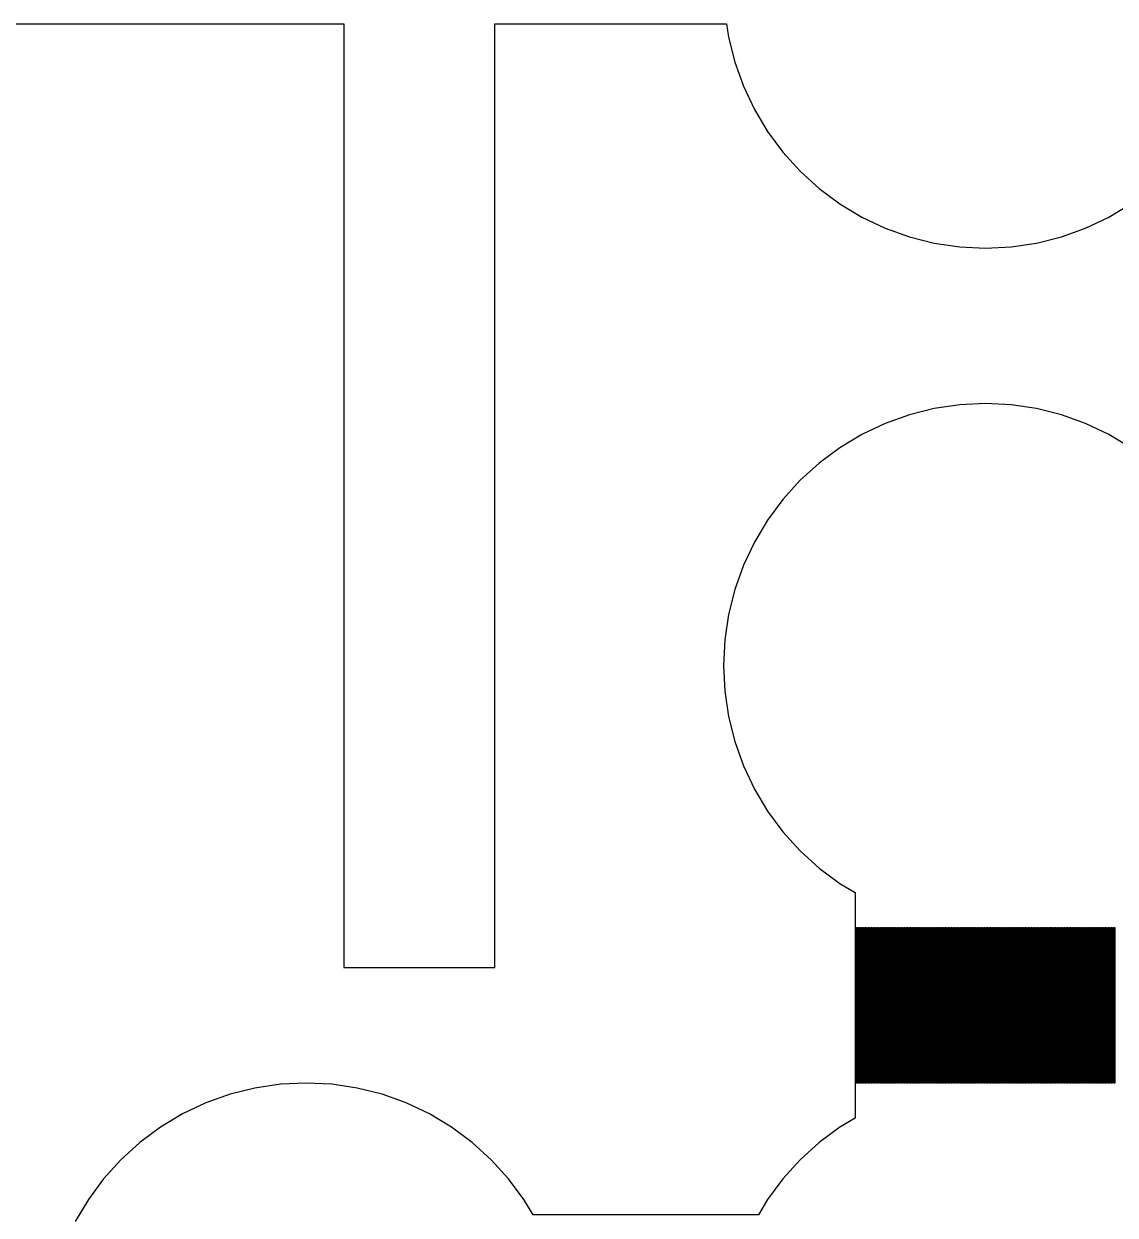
# Model space of a CAD drawing. Extents: x -10 to 91, y -24 to 82.
# Drawn here: x 21.76 to 36.22, y 10.22 to 26 of the extents above; entities that cross this region are included whole.
import ezdxf

# ---------------------------------------------------------------- set-up
doc = ezdxf.new("R2010")
doc.units = 0

msp = doc.modelspace()

# ---------------------------------------------------------------- linework, layer by layer
for p, q in [((10.9296, 26), (26, 26)), ((26, 26), (26, 13.5)), ((28, 13.5), (28, 26)), ((28, 26), (31.0704, 26)), ((31.0704, 26), (31.0967, 25.823)), ((31.0967, 25.823), (31.1794, 25.4927)), ((31.1794, 25.4927), (31.2941, 25.1721)), ((31.2941, 25.1721), (31.4397, 24.8643)), ((31.4397, 24.8643), (31.6148, 24.5722)), ((31.6148, 24.5722), (31.8177, 24.2987)), ((31.8177, 24.2987), (32.0463, 24.0463)), ((32.0463, 24.0463), (32.2987, 23.8177)), ((32.2987, 23.8177), (32.5722, 23.6148)), ((32.5722, 23.6148), (32.8643, 23.4397)), ((36.1357, 23.4397), (36.4278, 23.6148)), ((32.8643, 23.4397), (33.1721, 23.2941)), ((35.8279, 23.2941), (36.1357, 23.4397)), ((33.1721, 23.2941), (33.4927, 23.1794)), ((35.5073, 23.1794), (35.8279, 23.2941)), ((33.4927, 23.1794), (33.823, 23.0967)), ((33.823, 23.0967), (34.1599, 23.0467)), ((34.1599, 23.0467), (34.5, 23.03)), ((34.5, 23.03), (34.8401, 23.0467)), ((34.8401, 23.0467), (35.177, 23.0967)), ((35.177, 23.0967), (35.5073, 23.1794)), ((33.823, 20.9033), (33.4927, 20.8206)), ((34.1599, 20.9533), (33.823, 20.9033)), ((34.5, 20.97), (34.1599, 20.9533)), ((34.8401, 20.9533), (34.5, 20.97)), ((35.177, 20.9033), (34.8401, 20.9533)), ((35.5073, 20.8206), (35.177, 20.9033)), ((33.1721, 20.7059), (32.8643, 20.5603)), ((33.4927, 20.8206), (33.1721, 20.7059)), ((35.8279, 20.7059), (35.5073, 20.8206)), ((36.1357, 20.5603), (35.8279, 20.7059)), ((32.8643, 20.5603), (32.5722, 20.3852)), ((36.4278, 20.3852), (36.1357, 20.5603)), ((32.5722, 20.3852), (32.2987, 20.1823)), ((32.2987, 20.1823), (32.0463, 19.9537)), ((32.0463, 19.9537), (31.8177, 19.7013)), ((31.8177, 19.7013), (31.6148, 19.4278)), ((31.6148, 19.4278), (31.4397, 19.1357)), ((31.4397, 19.1357), (31.2941, 18.8279)), ((31.2941, 18.8279), (31.1794, 18.5073)), ((31.1794, 18.5073), (31.0967, 18.177)), ((31.0967, 18.177), (31.0467, 17.8401)), ((31.0467, 17.8401), (31.03, 17.5)), ((31.03, 17.5), (31.0467, 17.1599)), ((31.0467, 17.1599), (31.0967, 16.823)), ((31.0967, 16.823), (31.1794, 16.4927)), ((31.1794, 16.4927), (31.2941, 16.1721)), ((31.2941, 16.1721), (31.4397, 15.8642)), ((31.4397, 15.8642), (31.6148, 15.5722)), ((31.6148, 15.5722), (31.8177, 15.2986)), ((31.8177, 15.2986), (32.0463, 15.0463)), ((32.0463, 15.0463), (32.2987, 14.8176)), ((32.2987, 14.8176), (32.5722, 14.6148)), ((32.5722, 14.6148), (32.775, 14.4932)), ((32.775, 14.4932), (32.775, 11.5068)), ((32.785, 11.97), (32.785, 14.03)), ((32.785, 14.03), (32.795, 14.03)), ((32.795, 14.03), (32.795, 11.97)), ((32.805, 11.97), (32.805, 14.03)), ((32.805, 14.03), (32.815, 14.03)), ((32.815, 14.03), (32.815, 11.97)), ((32.825, 11.97), (32.825, 14.03)), ((32.825, 14.03), (32.835, 14.03)), ((32.835, 14.03), (32.835, 11.97)), ((32.845, 11.97), (32.845, 14.03)), ((32.845, 14.03), (32.855, 14.03)), ((32.855, 14.03), (32.855, 11.97)), ((32.865, 11.97), (32.865, 14.03)), ((32.865, 14.03), (32.875, 14.03)), ((32.875, 14.03), (32.875, 11.97)), ((32.885, 11.97), (32.885, 14.03)), ((32.885, 14.03), (32.895, 14.03)), ((32.895, 14.03), (32.895, 11.97)), ((32.905, 11.97), (32.905, 14.03)), ((32.905, 14.03), (32.915, 14.03)), ((32.915, 14.03), (32.915, 11.97)), ((32.925, 11.97), (32.925, 14.03)), ((32.925, 14.03), (32.935, 14.03)), ((32.935, 14.03), (32.935, 11.97)), ((32.945, 11.97), (32.945, 14.03)), ((32.945, 14.03), (32.955, 14.03)), ((32.955, 14.03), (32.955, 11.97)), ((32.965, 11.97), (32.965, 14.03)), ((32.965, 14.03), (32.975, 14.03)), ((32.975, 14.03), (32.975, 11.97)), ((32.985, 11.97), (32.985, 14.03)), ((32.985, 14.03), (32.995, 14.03)), ((32.995, 14.03), (32.995, 11.97)), ((33.005, 11.97), (33.005, 14.03)), ((33.005, 14.03), (33.015, 14.03)), ((33.015, 14.03), (33.015, 11.97)), ((33.025, 11.97), (33.025, 14.03)), ((33.025, 14.03), (33.035, 14.03)), ((33.035, 14.03), (33.035, 11.97)), ((33.045, 11.97), (33.045, 14.03)), ((33.045, 14.03), (33.055, 14.03)), ((33.055, 14.03), (33.055, 11.97)), ((33.065, 11.97), (33.065, 14.03)), ((33.065, 14.03), (33.075, 14.03)), ((33.075, 14.03), (33.075, 11.97)), ((33.085, 11.97), (33.085, 14.03)), ((33.085, 14.03), (33.095, 14.03)), ((33.095, 14.03), (33.095, 11.97)), ((33.105, 11.97), (33.105, 14.03)), ((33.105, 14.03), (33.115, 14.03)), ((33.115, 14.03), (33.115, 11.97)), ((33.125, 11.97), (33.125, 14.03)), ((33.125, 14.03), (33.135, 14.03)), ((33.135, 14.03), (33.135, 11.97)), ((33.145, 11.97), (33.145, 14.03)), ((33.145, 14.03), (33.155, 14.03)), ((33.155, 14.03), (33.155, 11.97)), ((33.165, 11.97), (33.165, 14.03)), ((33.165, 14.03), (33.175, 14.03)), ((33.175, 14.03), (33.175, 11.97)), ((33.185, 11.97), (33.185, 14.03)), ((33.185, 14.03), (33.195, 14.03)), ((33.195, 14.03), (33.195, 11.97)), ((33.205, 11.97), (33.205, 14.03)), ((33.205, 14.03), (33.215, 14.03)), ((33.215, 14.03), (33.215, 11.97)), ((33.225, 11.97), (33.225, 14.03)), ((33.225, 14.03), (33.235, 14.03)), ((33.235, 14.03), (33.235, 11.97)), ((33.245, 11.97), (33.245, 14.03)), ((33.245, 14.03), (33.255, 14.03)), ((33.255, 14.03), (33.255, 11.97)), ((33.265, 11.97), (33.265, 14.03)), ((33.265, 14.03), (33.275, 14.03)), ((33.275, 14.03), (33.275, 11.97)), ((33.285, 11.97), (33.285, 14.03)), ((33.285, 14.03), (33.295, 14.03)), ((33.295, 14.03), (33.295, 11.97)), ((33.305, 11.97), (33.305, 14.03)), ((33.305, 14.03), (33.315, 14.03)), ((33.315, 14.03), (33.315, 11.97)), ((33.325, 11.97), (33.325, 14.03)), ((33.325, 14.03), (33.335, 14.03)), ((33.335, 14.03), (33.335, 11.97)), ((33.345, 11.97), (33.345, 14.03)), ((33.345, 14.03), (33.355, 14.03)), ((33.355, 14.03), (33.355, 11.97)), ((33.365, 11.97), (33.365, 14.03)), ((33.365, 14.03), (33.375, 14.03)), ((33.375, 14.03), (33.375, 11.97)), ((33.385, 11.97), (33.385, 14.03)), ((33.385, 14.03), (33.395, 14.03)), ((33.395, 14.03), (33.395, 11.97)), ((33.405, 11.97), (33.405, 14.03)), ((33.405, 14.03), (33.415, 14.03)), ((33.415, 14.03), (33.415, 11.97)), ((33.425, 11.97), (33.425, 14.03)), ((33.425, 14.03), (33.435, 14.03)), ((33.435, 14.03), (33.435, 11.97)), ((33.445, 11.97), (33.445, 14.03)), ((33.445, 14.03), (33.455, 14.03)), ((33.455, 14.03), (33.455, 11.97)), ((33.465, 11.97), (33.465, 14.03)), ((33.465, 14.03), (33.475, 14.03)), ((33.475, 14.03), (33.475, 11.97)), ((33.485, 11.97), (33.485, 14.03)), ((33.485, 14.03), (33.495, 14.03)), ((33.495, 14.03), (33.495, 11.97)), ((33.505, 11.97), (33.505, 14.03)), ((33.505, 14.03), (33.515, 14.03)), ((33.515, 14.03), (33.515, 11.97)), ((33.525, 11.97), (33.525, 14.03)), ((33.525, 14.03), (33.535, 14.03)), ((33.535, 14.03), (33.535, 11.97)), ((33.545, 11.97), (33.545, 14.03)), ((33.545, 14.03), (33.555, 14.03)), ((33.555, 14.03), (33.555, 11.97)), ((33.565, 11.97), (33.565, 14.03)), ((33.565, 14.03), (33.575, 14.03)), ((33.575, 14.03), (33.575, 11.97)), ((33.585, 11.97), (33.585, 14.03)), ((33.585, 14.03), (33.595, 14.03)), ((33.595, 14.03), (33.595, 11.97)), ((33.605, 11.97), (33.605, 14.03)), ((33.605, 14.03), (33.615, 14.03)), ((33.615, 14.03), (33.615, 11.97)), ((33.625, 11.97), (33.625, 14.03)), ((33.625, 14.03), (33.635, 14.03)), ((33.635, 14.03), (33.635, 11.97)), ((33.645, 11.97), (33.645, 14.03)), ((33.645, 14.03), (33.655, 14.03)), ((33.655, 14.03), (33.655, 11.97)), ((33.665, 11.97), (33.665, 14.03)), ((33.665, 14.03), (33.675, 14.03)), ((33.675, 14.03), (33.675, 11.97)), ((33.685, 11.97), (33.685, 14.03)), ((33.685, 14.03), (33.695, 14.03)), ((33.695, 14.03), (33.695, 11.97)), ((33.705, 11.97), (33.705, 14.03)), ((33.705, 14.03), (33.715, 14.03)), ((33.715, 14.03), (33.715, 11.97)), ((33.725, 11.97), (33.725, 14.03)), ((33.725, 14.03), (33.735, 14.03)), ((33.735, 14.03), (33.735, 11.97)), ((33.745, 11.97), (33.745, 14.03)), ((33.745, 14.03), (33.755, 14.03)), ((33.755, 14.03), (33.755, 11.97)), ((33.765, 11.97), (33.765, 14.03)), ((33.765, 14.03), (33.775, 14.03)), ((33.775, 14.03), (33.775, 11.97)), ((33.785, 11.97), (33.785, 14.03)), ((33.785, 14.03), (33.795, 14.03)), ((33.795, 14.03), (33.795, 11.97)), ((33.805, 11.97), (33.805, 14.03)), ((33.805, 14.03), (33.815, 14.03)), ((33.815, 14.03), (33.815, 11.97)), ((33.825, 11.97), (33.825, 14.03)), ((33.825, 14.03), (33.835, 14.03)), ((33.835, 14.03), (33.835, 11.97)), ((33.845, 11.97), (33.845, 14.03)), ((33.845, 14.03), (33.855, 14.03)), ((33.855, 14.03), (33.855, 11.97)), ((33.865, 11.97), (33.865, 14.03)), ((33.865, 14.03), (33.875, 14.03)), ((33.875, 14.03), (33.875, 11.97)), ((33.885, 11.97), (33.885, 14.03)), ((33.885, 14.03), (33.895, 14.03)), ((33.895, 14.03), (33.895, 11.97)), ((33.905, 11.97), (33.905, 14.03)), ((33.905, 14.03), (33.915, 14.03)), ((33.915, 14.03), (33.915, 11.97)), ((33.925, 11.97), (33.925, 14.03)), ((33.925, 14.03), (33.935, 14.03)), ((33.935, 14.03), (33.935, 11.97)), ((33.945, 11.97), (33.945, 14.03)), ((33.945, 14.03), (33.955, 14.03)), ((33.955, 14.03), (33.955, 11.97)), ((33.965, 11.97), (33.965, 14.03)), ((33.965, 14.03), (33.975, 14.03)), ((33.975, 14.03), (33.975, 11.97)), ((33.985, 11.97), (33.985, 14.03)), ((33.985, 14.03), (33.995, 14.03)), ((33.995, 14.03), (33.995, 11.97)), ((34.005, 11.97), (34.005, 14.03)), ((34.005, 14.03), (34.015, 14.03)), ((34.015, 14.03), (34.015, 11.97)), ((34.025, 11.97), (34.025, 14.03)), ((34.025, 14.03), (34.035, 14.03)), ((34.035, 14.03), (34.035, 11.97)), ((34.045, 11.97), (34.045, 14.03)), ((34.045, 14.03), (34.055, 14.03)), ((34.055, 14.03), (34.055, 11.97)), ((34.065, 11.97), (34.065, 14.03)), ((34.065, 14.03), (34.075, 14.03)), ((34.075, 14.03), (34.075, 11.97)), ((34.085, 11.97), (34.085, 14.03)), ((34.085, 14.03), (34.095, 14.03)), ((34.095, 14.03), (34.095, 11.97)), ((34.105, 11.97), (34.105, 14.03)), ((34.105, 14.03), (34.115, 14.03)), ((34.115, 14.03), (34.115, 11.97)), ((34.125, 11.97), (34.125, 14.03)), ((34.125, 14.03), (34.135, 14.03)), ((34.135, 14.03), (34.135, 11.97)), ((34.145, 11.97), (34.145, 14.03)), ((34.145, 14.03), (34.155, 14.03)), ((34.155, 14.03), (34.155, 11.97)), ((34.165, 11.97), (34.165, 14.03)), ((34.165, 14.03), (34.175, 14.03)), ((34.175, 14.03), (34.175, 11.97)), ((34.185, 11.97), (34.185, 14.03)), ((34.185, 14.03), (34.195, 14.03)), ((34.195, 14.03), (34.195, 11.97)), ((34.205, 11.97), (34.205, 14.03)), ((34.205, 14.03), (34.215, 14.03)), ((34.215, 14.03), (34.215, 11.97)), ((34.225, 11.97), (34.225, 14.03)), ((34.225, 14.03), (34.235, 14.03)), ((34.235, 14.03), (34.235, 11.97)), ((34.245, 11.97), (34.245, 14.03)), ((34.245, 14.03), (34.255, 14.03)), ((34.255, 14.03), (34.255, 11.97)), ((34.265, 11.97), (34.265, 14.03)), ((34.265, 14.03), (34.275, 14.03)), ((34.275, 14.03), (34.275, 11.97)), ((34.285, 11.97), (34.285, 14.03)), ((34.285, 14.03), (34.295, 14.03)), ((34.295, 14.03), (34.295, 11.97)), ((34.305, 11.97), (34.305, 14.03)), ((34.305, 14.03), (34.315, 14.03)), ((34.315, 14.03), (34.315, 11.97)), ((34.325, 11.97), (34.325, 14.03)), ((34.325, 14.03), (34.335, 14.03)), ((34.335, 14.03), (34.335, 11.97)), ((34.345, 11.97), (34.345, 14.03)), ((34.345, 14.03), (34.355, 14.03)), ((34.355, 14.03), (34.355, 11.97)), ((34.365, 11.97), (34.365, 14.03)), ((34.365, 14.03), (34.375, 14.03)), ((34.375, 14.03), (34.375, 11.97)), ((34.385, 11.97), (34.385, 14.03)), ((34.385, 14.03), (34.395, 14.03)), ((34.395, 14.03), (34.395, 11.97)), ((34.405, 11.97), (34.405, 14.03)), ((34.405, 14.03), (34.415, 14.03)), ((34.415, 14.03), (34.415, 11.97)), ((34.425, 11.97), (34.425, 14.03)), ((34.425, 14.03), (34.435, 14.03)), ((34.435, 14.03), (34.435, 11.97)), ((34.445, 11.97), (34.445, 14.03)), ((34.445, 14.03), (34.455, 14.03)), ((34.455, 14.03), (34.455, 11.97)), ((34.465, 11.97), (34.465, 14.03)), ((34.465, 14.03), (34.475, 14.03)), ((34.475, 14.03), (34.475, 11.97)), ((34.485, 11.97), (34.485, 14.03)), ((34.485, 14.03), (34.495, 14.03)), ((34.495, 14.03), (34.495, 11.97)), ((34.505, 11.97), (34.505, 14.03)), ((34.505, 14.03), (34.515, 14.03)), ((34.515, 14.03), (34.515, 11.97)), ((34.525, 11.97), (34.525, 14.03)), ((34.525, 14.03), (34.535, 14.03)), ((34.535, 14.03), (34.535, 11.97)), ((34.545, 11.97), (34.545, 14.03)), ((34.545, 14.03), (34.555, 14.03)), ((34.555, 14.03), (34.555, 11.97)), ((34.565, 11.97), (34.565, 14.03)), ((34.565, 14.03), (34.575, 14.03)), ((34.575, 14.03), (34.575, 11.97)), ((34.585, 11.97), (34.585, 14.03)), ((34.585, 14.03), (34.595, 14.03)), ((34.595, 14.03), (34.595, 11.97)), ((34.605, 11.97), (34.605, 14.03)), ((34.605, 14.03), (34.615, 14.03)), ((34.615, 14.03), (34.615, 11.97)), ((34.625, 11.97), (34.625, 14.03)), ((34.625, 14.03), (34.635, 14.03)), ((34.635, 14.03), (34.635, 11.97)), ((34.645, 11.97), (34.645, 14.03)), ((34.645, 14.03), (34.655, 14.03)), ((34.655, 14.03), (34.655, 11.97)), ((34.665, 11.97), (34.665, 14.03)), ((34.665, 14.03), (34.675, 14.03)), ((34.675, 14.03), (34.675, 11.97)), ((34.685, 11.97), (34.685, 14.03)), ((34.685, 14.03), (34.695, 14.03)), ((34.695, 14.03), (34.695, 11.97)), ((34.705, 11.97), (34.705, 14.03)), ((34.705, 14.03), (34.715, 14.03)), ((34.715, 14.03), (34.715, 11.97)), ((34.725, 11.97), (34.725, 14.03)), ((34.725, 14.03), (34.735, 14.03)), ((34.735, 14.03), (34.735, 11.97)), ((34.745, 11.97), (34.745, 14.03)), ((34.745, 14.03), (34.755, 14.03)), ((34.755, 14.03), (34.755, 11.97)), ((34.765, 11.97), (34.765, 14.03)), ((34.765, 14.03), (34.775, 14.03)), ((34.775, 14.03), (34.775, 11.97)), ((34.785, 11.97), (34.785, 14.03)), ((34.785, 14.03), (34.795, 14.03)), ((34.795, 14.03), (34.795, 11.97)), ((34.805, 11.97), (34.805, 14.03)), ((34.805, 14.03), (34.815, 14.03)), ((34.815, 14.03), (34.815, 11.97)), ((34.825, 11.97), (34.825, 14.03)), ((34.825, 14.03), (34.835, 14.03)), ((34.835, 14.03), (34.835, 11.97)), ((34.845, 11.97), (34.845, 14.03)), ((34.845, 14.03), (34.855, 14.03)), ((34.855, 14.03), (34.855, 11.97)), ((34.865, 11.97), (34.865, 14.03)), ((34.865, 14.03), (34.875, 14.03)), ((34.875, 14.03), (34.875, 11.97)), ((34.885, 11.97), (34.885, 14.03)), ((34.885, 14.03), (34.895, 14.03)), ((34.895, 14.03), (34.895, 11.97)), ((34.905, 11.97), (34.905, 14.03)), ((34.905, 14.03), (34.915, 14.03)), ((34.915, 14.03), (34.915, 11.97)), ((34.925, 11.97), (34.925, 14.03)), ((34.925, 14.03), (34.935, 14.03)), ((34.935, 14.03), (34.935, 11.97)), ((34.945, 11.97), (34.945, 14.03)), ((34.945, 14.03), (34.955, 14.03)), ((34.955, 14.03), (34.955, 11.97)), ((34.965, 11.97), (34.965, 14.03)), ((34.965, 14.03), (34.975, 14.03)), ((34.975, 14.03), (34.975, 11.97)), ((34.985, 11.97), (34.985, 14.03)), ((34.985, 14.03), (34.995, 14.03)), ((34.995, 14.03), (34.995, 11.97)), ((35.005, 11.97), (35.005, 14.03)), ((35.005, 14.03), (35.015, 14.03)), ((35.015, 14.03), (35.015, 11.97)), ((35.025, 11.97), (35.025, 14.03)), ((35.025, 14.03), (35.035, 14.03)), ((35.035, 14.03), (35.035, 11.97)), ((35.045, 11.97), (35.045, 14.03)), ((35.045, 14.03), (35.055, 14.03)), ((35.055, 14.03), (35.055, 11.97)), ((35.065, 11.97), (35.065, 14.03)), ((35.065, 14.03), (35.075, 14.03)), ((35.075, 14.03), (35.075, 11.97)), ((35.085, 11.97), (35.085, 14.03)), ((35.085, 14.03), (35.095, 14.03)), ((35.095, 14.03), (35.095, 11.97)), ((35.105, 11.97), (35.105, 14.03)), ((35.105, 14.03), (35.115, 14.03)), ((35.115, 14.03), (35.115, 11.97)), ((35.125, 11.97), (35.125, 14.03)), ((35.125, 14.03), (35.135, 14.03)), ((35.135, 14.03), (35.135, 11.97)), ((35.145, 11.97), (35.145, 14.03)), ((35.145, 14.03), (35.155, 14.03)), ((35.155, 14.03), (35.155, 11.97)), ((35.165, 11.97), (35.165, 14.03)), ((35.165, 14.03), (35.175, 14.03)), ((35.175, 14.03), (35.175, 11.97)), ((35.185, 11.97), (35.185, 14.03)), ((35.185, 14.03), (35.195, 14.03)), ((35.195, 14.03), (35.195, 11.97)), ((35.205, 11.97), (35.205, 14.03)), ((35.205, 14.03), (35.215, 14.03)), ((35.215, 14.03), (35.215, 11.97)), ((35.225, 11.97), (35.225, 14.03)), ((35.225, 14.03), (35.235, 14.03)), ((35.235, 14.03), (35.235, 11.97)), ((35.245, 11.97), (35.245, 14.03)), ((35.245, 14.03), (35.255, 14.03)), ((35.255, 14.03), (35.255, 11.97)), ((35.265, 11.97), (35.265, 14.03)), ((35.265, 14.03), (35.275, 14.03)), ((35.275, 14.03), (35.275, 11.97)), ((35.285, 11.97), (35.285, 14.03)), ((35.285, 14.03), (35.295, 14.03)), ((35.295, 14.03), (35.295, 11.97)), ((35.305, 11.97), (35.305, 14.03)), ((35.305, 14.03), (35.315, 14.03)), ((35.315, 14.03), (35.315, 11.97)), ((35.325, 11.97), (35.325, 14.03)), ((35.325, 14.03), (35.335, 14.03)), ((35.335, 14.03), (35.335, 11.97)), ((35.345, 11.97), (35.345, 14.03)), ((35.345, 14.03), (35.355, 14.03)), ((35.355, 14.03), (35.355, 11.97)), ((35.365, 11.97), (35.365, 14.03)), ((35.365, 14.03), (35.375, 14.03)), ((35.375, 14.03), (35.375, 11.97)), ((35.385, 11.97), (35.385, 14.03)), ((35.385, 14.03), (35.395, 14.03)), ((35.395, 14.03), (35.395, 11.97)), ((35.405, 11.97), (35.405, 14.03)), ((35.405, 14.03), (35.415, 14.03)), ((35.415, 14.03), (35.415, 11.97)), ((35.425, 11.97), (35.425, 14.03)), ((35.425, 14.03), (35.435, 14.03)), ((35.435, 14.03), (35.435, 11.97)), ((35.445, 11.97), (35.445, 14.03)), ((35.445, 14.03), (35.455, 14.03)), ((35.455, 14.03), (35.455, 11.97)), ((35.465, 11.97), (35.465, 14.03)), ((35.465, 14.03), (35.475, 14.03)), ((35.475, 14.03), (35.475, 11.97)), ((35.485, 11.97), (35.485, 14.03)), ((35.485, 14.03), (35.495, 14.03)), ((35.495, 14.03), (35.495, 11.97)), ((35.505, 11.97), (35.505, 14.03)), ((35.505, 14.03), (35.515, 14.03)), ((35.515, 14.03), (35.515, 11.97)), ((35.525, 11.97), (35.525, 14.03)), ((35.525, 14.03), (35.535, 14.03)), ((35.535, 14.03), (35.535, 11.97)), ((35.545, 11.97), (35.545, 14.03)), ((35.545, 14.03), (35.555, 14.03)), ((35.555, 14.03), (35.555, 11.97)), ((35.565, 11.97), (35.565, 14.03)), ((35.565, 14.03), (35.575, 14.03)), ((35.575, 14.03), (35.575, 11.97)), ((35.585, 11.97), (35.585, 14.03)), ((35.585, 14.03), (35.595, 14.03)), ((35.595, 14.03), (35.595, 11.97)), ((35.605, 11.97), (35.605, 14.03)), ((35.605, 14.03), (35.615, 14.03)), ((35.615, 14.03), (35.615, 11.97)), ((35.625, 11.97), (35.625, 14.03)), ((35.625, 14.03), (35.635, 14.03)), ((35.635, 14.03), (35.635, 11.97)), ((35.645, 11.97), (35.645, 14.03)), ((35.645, 14.03), (35.655, 14.03)), ((35.655, 14.03), (35.655, 11.97)), ((35.665, 11.97), (35.665, 14.03)), ((35.665, 14.03), (35.675, 14.03)), ((35.675, 14.03), (35.675, 11.97)), ((35.685, 11.97), (35.685, 14.03)), ((35.685, 14.03), (35.695, 14.03)), ((35.695, 14.03), (35.695, 11.97)), ((35.705, 11.97), (35.705, 14.03)), ((35.705, 14.03), (35.715, 14.03)), ((35.715, 14.03), (35.715, 11.97)), ((35.725, 11.97), (35.725, 14.03)), ((35.725, 14.03), (35.735, 14.03)), ((35.735, 14.03), (35.735, 11.97)), ((35.745, 11.97), (35.745, 14.03)), ((35.745, 14.03), (35.755, 14.03)), ((35.755, 14.03), (35.755, 11.97)), ((35.765, 11.97), (35.765, 14.03)), ((35.765, 14.03), (35.775, 14.03)), ((35.775, 14.03), (35.775, 11.97)), ((35.785, 11.97), (35.785, 14.03)), ((35.785, 14.03), (35.795, 14.03)), ((35.795, 14.03), (35.795, 11.97)), ((35.805, 11.97), (35.805, 14.03)), ((35.805, 14.03), (35.815, 14.03)), ((35.815, 14.03), (35.815, 11.97)), ((35.825, 11.97), (35.825, 14.03)), ((35.825, 14.03), (35.835, 14.03)), ((35.835, 14.03), (35.835, 11.97)), ((35.845, 11.97), (35.845, 14.03)), ((35.845, 14.03), (35.855, 14.03)), ((35.855, 14.03), (35.855, 11.97)), ((35.865, 11.97), (35.865, 14.03)), ((35.865, 14.03), (35.875, 14.03)), ((35.875, 14.03), (35.875, 11.97)), ((35.885, 11.97), (35.885, 14.03)), ((35.885, 14.03), (35.895, 14.03)), ((35.895, 14.03), (35.895, 11.97)), ((35.905, 11.97), (35.905, 14.03)), ((35.905, 14.03), (35.915, 14.03)), ((35.915, 14.03), (35.915, 11.97)), ((35.925, 11.97), (35.925, 14.03)), ((35.925, 14.03), (35.935, 14.03)), ((35.935, 14.03), (35.935, 11.97)), ((35.945, 11.97), (35.945, 14.03)), ((35.945, 14.03), (35.955, 14.03)), ((35.955, 14.03), (35.955, 11.97)), ((35.965, 11.97), (35.965, 14.03)), ((35.965, 14.03), (35.975, 14.03)), ((35.975, 14.03), (35.975, 11.97)), ((35.985, 11.97), (35.985, 14.03)), ((35.985, 14.03), (35.995, 14.03)), ((35.995, 14.03), (35.995, 11.97)), ((36.005, 11.97), (36.005, 14.03)), ((36.005, 14.03), (36.015, 14.03)), ((36.015, 14.03), (36.015, 11.97)), ((36.025, 11.97), (36.025, 14.03)), ((36.025, 14.03), (36.035, 14.03)), ((36.035, 14.03), (36.035, 11.97)), ((36.045, 11.97), (36.045, 14.03)), ((36.045, 14.03), (36.055, 14.03)), ((36.055, 14.03), (36.055, 11.97)), ((36.065, 11.97), (36.065, 14.03)), ((36.065, 14.03), (36.075, 14.03)), ((36.075, 14.03), (36.075, 11.97)), ((36.085, 11.97), (36.085, 14.03)), ((36.085, 14.03), (36.095, 14.03)), ((36.095, 14.03), (36.095, 11.97)), ((36.105, 11.97), (36.105, 14.03)), ((36.105, 14.03), (36.115, 14.03)), ((36.115, 14.03), (36.115, 11.97)), ((36.125, 11.97), (36.125, 14.03)), ((36.125, 14.03), (36.135, 14.03)), ((36.135, 14.03), (36.135, 11.97)), ((36.145, 11.97), (36.145, 14.03)), ((36.145, 14.03), (36.155, 14.03)), ((36.155, 14.03), (36.155, 11.97)), ((36.165, 11.97), (36.165, 14.03)), ((36.165, 14.03), (36.175, 14.03)), ((36.175, 14.03), (36.175, 11.97)), ((36.185, 11.97), (36.185, 14.03)), ((36.185, 14.03), (36.195, 14.03)), ((36.195, 14.03), (36.195, 11.97)), ((36.205, 11.97), (36.205, 14.03)), ((36.205, 14.03), (36.215, 14.03)), ((36.215, 14.03), (36.215, 11.97)), ((26, 13.5), (28, 13.5)), ((24.823, 11.9033), (24.4927, 11.8206)), ((25.1599, 11.9533), (24.823, 11.9033)), ((25.5, 11.97), (25.1599, 11.9533)), ((25.8401, 11.9533), (25.5, 11.97)), ((26.177, 11.9033), (25.8401, 11.9533)), ((26.5073, 11.8206), (26.177, 11.9033)), ((32.795, 11.97), (32.785, 11.97)), ((32.815, 11.97), (32.805, 11.97)), ((32.835, 11.97), (32.825, 11.97)), ((32.855, 11.97), (32.845, 11.97)), ((32.875, 11.97), (32.865, 11.97)), ((32.895, 11.97), (32.885, 11.97)), ((32.915, 11.97), (32.905, 11.97)), ((32.935, 11.97), (32.925, 11.97)), ((32.955, 11.97), (32.945, 11.97)), ((32.975, 11.97), (32.965, 11.97)), ((32.995, 11.97), (32.985, 11.97)), ((33.015, 11.97), (33.005, 11.97)), ((33.035, 11.97), (33.025, 11.97)), ((33.055, 11.97), (33.045, 11.97)), ((33.075, 11.97), (33.065, 11.97)), ((33.095, 11.97), (33.085, 11.97)), ((33.115, 11.97), (33.105, 11.97)), ((33.135, 11.97), (33.125, 11.97)), ((33.155, 11.97), (33.145, 11.97)), ((33.175, 11.97), (33.165, 11.97)), ((33.195, 11.97), (33.185, 11.97)), ((33.215, 11.97), (33.205, 11.97)), ((33.235, 11.97), (33.225, 11.97)), ((33.255, 11.97), (33.245, 11.97)), ((33.275, 11.97), (33.265, 11.97)), ((33.295, 11.97), (33.285, 11.97)), ((33.315, 11.97), (33.305, 11.97)), ((33.335, 11.97), (33.325, 11.97)), ((33.355, 11.97), (33.345, 11.97)), ((33.375, 11.97), (33.365, 11.97)), ((33.395, 11.97), (33.385, 11.97)), ((33.415, 11.97), (33.405, 11.97)), ((33.435, 11.97), (33.425, 11.97)), ((33.455, 11.97), (33.445, 11.97)), ((33.475, 11.97), (33.465, 11.97)), ((33.495, 11.97), (33.485, 11.97)), ((33.515, 11.97), (33.505, 11.97)), ((33.535, 11.97), (33.525, 11.97)), ((33.555, 11.97), (33.545, 11.97)), ((33.575, 11.97), (33.565, 11.97)), ((33.595, 11.97), (33.585, 11.97)), ((33.615, 11.97), (33.605, 11.97)), ((33.635, 11.97), (33.625, 11.97)), ((33.655, 11.97), (33.645, 11.97)), ((33.675, 11.97), (33.665, 11.97)), ((33.695, 11.97), (33.685, 11.97)), ((33.715, 11.97), (33.705, 11.97)), ((33.735, 11.97), (33.725, 11.97)), ((33.755, 11.97), (33.745, 11.97)), ((33.775, 11.97), (33.765, 11.97)), ((33.795, 11.97), (33.785, 11.97)), ((33.815, 11.97), (33.805, 11.97)), ((33.835, 11.97), (33.825, 11.97)), ((33.855, 11.97), (33.845, 11.97)), ((33.875, 11.97), (33.865, 11.97)), ((33.895, 11.97), (33.885, 11.97)), ((33.915, 11.97), (33.905, 11.97)), ((33.935, 11.97), (33.925, 11.97)), ((33.955, 11.97), (33.945, 11.97)), ((33.975, 11.97), (33.965, 11.97)), ((33.995, 11.97), (33.985, 11.97)), ((34.015, 11.97), (34.005, 11.97)), ((34.035, 11.97), (34.025, 11.97)), ((34.055, 11.97), (34.045, 11.97)), ((34.075, 11.97), (34.065, 11.97)), ((34.095, 11.97), (34.085, 11.97)), ((34.115, 11.97), (34.105, 11.97)), ((34.135, 11.97), (34.125, 11.97)), ((34.155, 11.97), (34.145, 11.97)), ((34.175, 11.97), (34.165, 11.97)), ((34.195, 11.97), (34.185, 11.97)), ((34.215, 11.97), (34.205, 11.97)), ((34.235, 11.97), (34.225, 11.97)), ((34.255, 11.97), (34.245, 11.97)), ((34.275, 11.97), (34.265, 11.97)), ((34.295, 11.97), (34.285, 11.97)), ((34.315, 11.97), (34.305, 11.97)), ((34.335, 11.97), (34.325, 11.97)), ((34.355, 11.97), (34.345, 11.97)), ((34.375, 11.97), (34.365, 11.97)), ((34.395, 11.97), (34.385, 11.97)), ((34.415, 11.97), (34.405, 11.97)), ((34.435, 11.97), (34.425, 11.97)), ((34.455, 11.97), (34.445, 11.97)), ((34.475, 11.97), (34.465, 11.97)), ((34.495, 11.97), (34.485, 11.97)), ((34.515, 11.97), (34.505, 11.97)), ((34.535, 11.97), (34.525, 11.97)), ((34.555, 11.97), (34.545, 11.97)), ((34.575, 11.97), (34.565, 11.97)), ((34.595, 11.97), (34.585, 11.97)), ((34.615, 11.97), (34.605, 11.97)), ((34.635, 11.97), (34.625, 11.97)), ((34.655, 11.97), (34.645, 11.97)), ((34.675, 11.97), (34.665, 11.97)), ((34.695, 11.97), (34.685, 11.97)), ((34.715, 11.97), (34.705, 11.97)), ((34.735, 11.97), (34.725, 11.97)), ((34.755, 11.97), (34.745, 11.97)), ((34.775, 11.97), (34.765, 11.97)), ((34.795, 11.97), (34.785, 11.97)), ((34.815, 11.97), (34.805, 11.97)), ((34.835, 11.97), (34.825, 11.97)), ((34.855, 11.97), (34.845, 11.97)), ((34.875, 11.97), (34.865, 11.97)), ((34.895, 11.97), (34.885, 11.97)), ((34.915, 11.97), (34.905, 11.97)), ((34.935, 11.97), (34.925, 11.97)), ((34.955, 11.97), (34.945, 11.97)), ((34.975, 11.97), (34.965, 11.97)), ((34.995, 11.97), (34.985, 11.97)), ((35.015, 11.97), (35.005, 11.97)), ((35.035, 11.97), (35.025, 11.97)), ((35.055, 11.97), (35.045, 11.97)), ((35.075, 11.97), (35.065, 11.97)), ((35.095, 11.97), (35.085, 11.97)), ((35.115, 11.97), (35.105, 11.97)), ((35.135, 11.97), (35.125, 11.97)), ((35.155, 11.97), (35.145, 11.97)), ((35.175, 11.97), (35.165, 11.97)), ((35.195, 11.97), (35.185, 11.97)), ((35.215, 11.97), (35.205, 11.97)), ((35.235, 11.97), (35.225, 11.97)), ((35.255, 11.97), (35.245, 11.97)), ((35.275, 11.97), (35.265, 11.97)), ((35.295, 11.97), (35.285, 11.97)), ((35.315, 11.97), (35.305, 11.97)), ((35.335, 11.97), (35.325, 11.97)), ((35.355, 11.97), (35.345, 11.97)), ((35.375, 11.97), (35.365, 11.97)), ((35.395, 11.97), (35.385, 11.97)), ((35.415, 11.97), (35.405, 11.97)), ((35.435, 11.97), (35.425, 11.97)), ((35.455, 11.97), (35.445, 11.97)), ((35.475, 11.97), (35.465, 11.97)), ((35.495, 11.97), (35.485, 11.97)), ((35.515, 11.97), (35.505, 11.97)), ((35.535, 11.97), (35.525, 11.97)), ((35.555, 11.97), (35.545, 11.97)), ((35.575, 11.97), (35.565, 11.97)), ((35.595, 11.97), (35.585, 11.97)), ((35.615, 11.97), (35.605, 11.97)), ((35.635, 11.97), (35.625, 11.97)), ((35.655, 11.97), (35.645, 11.97)), ((35.675, 11.97), (35.665, 11.97)), ((35.695, 11.97), (35.685, 11.97)), ((35.715, 11.97), (35.705, 11.97)), ((35.735, 11.97), (35.725, 11.97)), ((35.755, 11.97), (35.745, 11.97)), ((35.775, 11.97), (35.765, 11.97)), ((35.795, 11.97), (35.785, 11.97)), ((35.815, 11.97), (35.805, 11.97)), ((35.835, 11.97), (35.825, 11.97)), ((35.855, 11.97), (35.845, 11.97)), ((35.875, 11.97), (35.865, 11.97)), ((35.895, 11.97), (35.885, 11.97)), ((35.915, 11.97), (35.905, 11.97)), ((35.935, 11.97), (35.925, 11.97)), ((35.955, 11.97), (35.945, 11.97)), ((35.975, 11.97), (35.965, 11.97)), ((35.995, 11.97), (35.985, 11.97)), ((36.015, 11.97), (36.005, 11.97)), ((36.035, 11.97), (36.025, 11.97)), ((36.055, 11.97), (36.045, 11.97)), ((36.075, 11.97), (36.065, 11.97)), ((36.095, 11.97), (36.085, 11.97)), ((36.115, 11.97), (36.105, 11.97)), ((36.135, 11.97), (36.125, 11.97)), ((36.155, 11.97), (36.145, 11.97)), ((36.175, 11.97), (36.165, 11.97)), ((36.195, 11.97), (36.185, 11.97)), ((36.215, 11.97), (36.205, 11.97)), ((24.1721, 11.7059), (23.8643, 11.5603)), ((24.4927, 11.8206), (24.1721, 11.7059)), ((26.8279, 11.7059), (26.5073, 11.8206)), ((27.1358, 11.5603), (26.8279, 11.7059)), ((23.8643, 11.5603), (23.5722, 11.3852)), ((27.4278, 11.3852), (27.1358, 11.5603)), ((23.5722, 11.3852), (23.2987, 11.1823)), ((27.7014, 11.1823), (27.4278, 11.3852)), ((32.5722, 11.3852), (32.2987, 11.1824)), ((32.775, 11.5068), (32.5722, 11.3852)), ((23.2987, 11.1823), (23.0463, 10.9537)), ((27.9537, 10.9537), (27.7014, 11.1823)), ((32.2987, 11.1824), (32.0463, 10.9537)), ((23.0463, 10.9537), (22.8177, 10.7013)), ((28.1824, 10.7013), (27.9537, 10.9537)), ((32.0463, 10.9537), (31.8177, 10.7014)), ((22.8177, 10.7013), (22.6148, 10.4278)), ((28.3852, 10.4278), (28.1824, 10.7013)), ((31.8177, 10.7014), (31.6148, 10.4278)), ((22.6148, 10.4278), (22.4397, 10.1357)), ((28.5068, 10.225), (28.3852, 10.4278)), ((31.6148, 10.4278), (31.4932, 10.225)), ((31.4932, 10.225), (28.5068, 10.225))]:
    msp.add_line(p, q)

doc.saveas('drawing.dxf')
